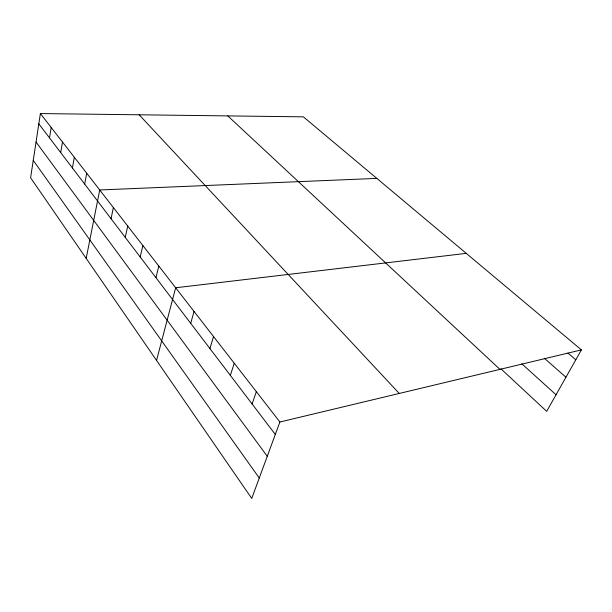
<?xml version="1.0" encoding="UTF-8"?>
<svg xmlns="http://www.w3.org/2000/svg" width="612" height="612" viewBox="0 0 612 612"><rect width="100%" height="100%" fill="white"/><g stroke="black" fill="none" stroke-linecap="round" stroke-linejoin="round"><path stroke-width="0.92" d="M40.384 113.564L30.6 177.778L251.739 498.436L279.898 422.005L581.4 349.888L303.399 116.846L40.384 113.564L279.898 422.005M49.518 137.907L51.194 127.48M60.71 152.602L62.493 142.03M72.415 167.979L74.32 157.261M84.678 184.082L86.72 173.227M86.185 258.371L99.725 189.972L376.816 178.39M111.047 218.721L113.381 207.56M125.246 237.364L127.747 226.065M140.194 256.994L142.871 245.542M155.945 277.68L158.822 266.082M156.55 360.407L175.667 287.77L466.252 253.368M190.707 323.327L194.042 311.432M209.931 348.58L213.534 336.531M230.364 375.408L234.258 363.222M252.113 403.974L256.336 391.657M581.4 349.888L546.677 411.341L500.96 368.837M567.959 353.086L575.816 359.78M544.298 358.211L565.955 377.229M521.784 363.765L556.048 394.755M227.802 115.905L499.943 369.373M139.161 114.796L399.261 393.455M38.816 123.854L275.316 434.451M36.047 142.053L267.276 456.277M33.255 160.382L259.258 478.018"/></g></svg>
